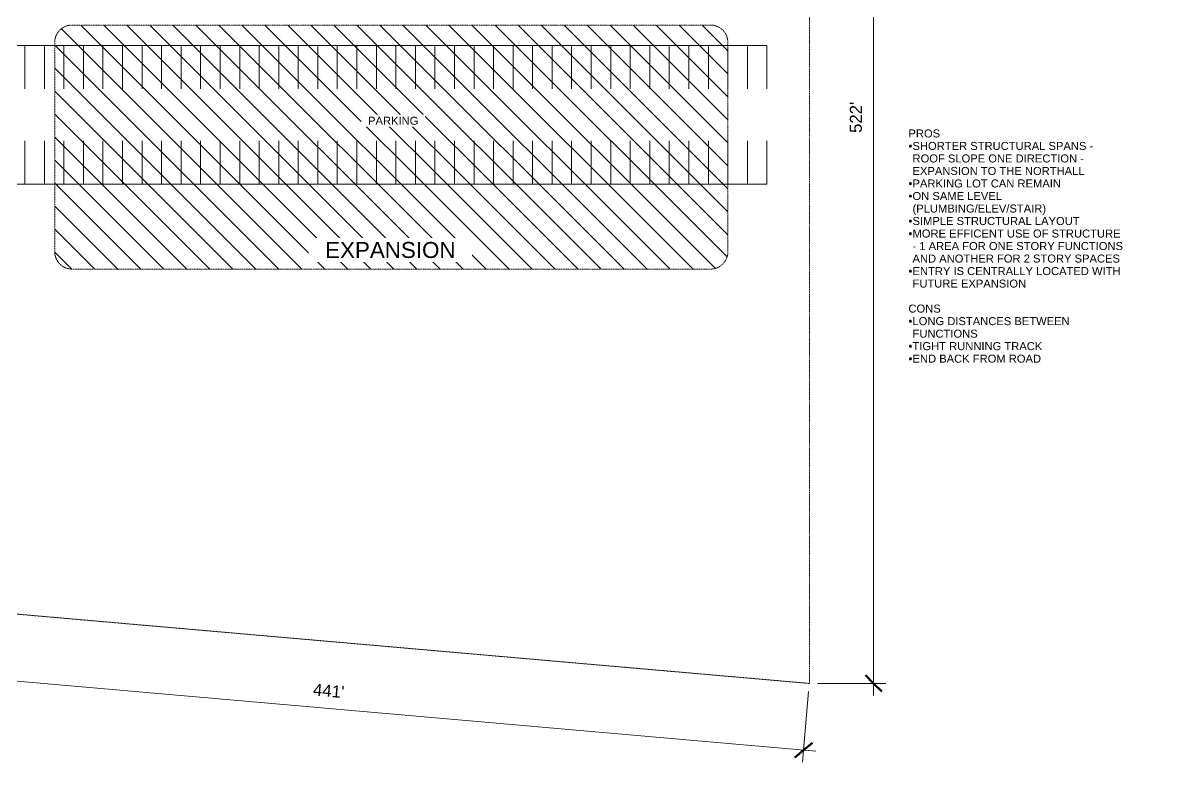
# Model space of a CAD drawing. Header units: inches. Extents: x -7427 to 42674, y -36022 to 16764.
# Drawn here: x 24696 to 30992, y -26168 to -22076 of the extents above; entities that cross this region are included whole.
import ezdxf

# ---------------------------------------------------------------- set-up
doc = ezdxf.new("R2010")
doc.units = ezdxf.units.IN
doc.header["$MEASUREMENT"] = 0
doc.linetypes.add('Hidden 1_8_', pattern=[0.1875, 0.125, -0.0625])
for name, color, linetype, lineweight in [('A-ANNO-DIMS', 211, 'Continuous', 9), ('A-ANNO-DIMS-720', 211, 'Continuous', 9), ('A-DETL-GENF', 92, 'Continuous', 9), ('A-DETL-HDLN', 90, 'Hidden 1_8_', 9), ('G-ANNO-TEXT', 231, 'Continuous', 9), ('L-SITE', 91, 'Continuous', 9)]:
    doc.layers.add(name, color=color, linetype=linetype, lineweight=lineweight)
doc.styles.add('Arial', font='arial.ttf', dxfattribs={"height": 44.258982})
doc.styles.add('Arial_1', font='arial.ttf', dxfattribs={"height": 88.517964})
doc.styles.add('Arial_2', font='arial.ttf', dxfattribs={"height": 66.388473})
doc.dimstyles.new('Linear_-_3_32__Arial', dxfattribs={"dimscale": 12, "dimtxt": 67.5, "dimasz": 7.5, "dimexe": 5.625, "dimexo": 3.75, "dimgap": 3.75, "dimtad": 1, "dimdec": 0, "dimrnd": 12, "dimzin": 1, "dimdsep": 46, "dimlunit": 4, "dimtxsty": 'Arial_2', "dimblk1": 'OBLIQUE', "dimblk2": 'OBLIQUE', "dimsah": 1, "dimcen": 0.09, "dimdle": 5.625, "dimazin": 0, "dimtfac": 1, "dimtdec": 4, "dimtix": 1, "dimtmove": 0, "dimatfit": 3, "dimfxl": 0, "dimtvp": 1, "dimfrac": 2, "dimtolj": 1, "dimtzin": 0, "dimarcsym": 0})

# ---------------------------------------------------------------- blocks, each defined once
blk = doc.blocks.new('Parking_Stall_Multiple - Parking_Stall_Multiple-258132-Level 1')
at = {"layer": 'L-SITE'}
for p, q in [((0, 4104), (0, 4212)), ((0, 4212), (240, 4212)), ((0, 4104), (240, 4104)), ((0, 3996), (0, 4104)), ((0, 4104), (240, 4104)), ((0, 3996), (240, 3996)), ((0, 3888), (0, 3996)), ((0, 3996), (240, 3996)), ((0, 3888), (240, 3888)), ((0, 3780), (0, 3888)), ((0, 3888), (240, 3888)), ((0, 3780), (240, 3780)), ((0, 3672), (0, 3780)), ((0, 3780), (240, 3780)), ((0, 3672), (240, 3672)), ((0, 3564), (0, 3672)), ((0, 3672), (240, 3672)), ((0, 3564), (240, 3564)), ((0, 3456), (0, 3564)), ((0, 3564), (240, 3564)), ((0, 3456), (240, 3456)), ((0, 3348), (0, 3456)), ((0, 3456), (240, 3456)), ((0, 3348), (240, 3348)), ((0, 3240), (0, 3348)), ((0, 3348), (240, 3348)), ((0, 3240), (240, 3240)), ((0, 3132), (0, 3240)), ((0, 3240), (240, 3240)), ((0, 3132), (240, 3132)), ((0, 3024), (0, 3132)), ((0, 3132), (240, 3132)), ((0, 3024), (240, 3024)), ((0, 2916), (0, 3024)), ((0, 3024), (240, 3024)), ((0, 2916), (240, 2916)), ((0, 2808), (0, 2916)), ((0, 2916), (240, 2916)), ((0, 2808), (240, 2808)), ((0, 2700), (0, 2808)), ((0, 2808), (240, 2808)), ((0, 2700), (240, 2700)), ((0, 2592), (0, 2700)), ((0, 2700), (240, 2700)), ((0, 2592), (240, 2592)), ((0, 2484), (0, 2592)), ((0, 2592), (240, 2592)), ((0, 2484), (240, 2484)), ((0, 2376), (0, 2484)), ((0, 2484), (240, 2484)), ((0, 2376), (240, 2376)), ((0, 2268), (0, 2376)), ((0, 2376), (240, 2376)), ((0, 2268), (240, 2268)), ((0, 2160), (0, 2268)), ((0, 2268), (240, 2268)), ((0, 2160), (240, 2160)), ((0, 2052), (0, 2160)), ((0, 2160), (240, 2160)), ((0, 2052), (240, 2052)), ((0, 1944), (0, 2052)), ((0, 2052), (240, 2052)), ((0, 1944), (240, 1944)), ((0, 1836), (0, 1944)), ((0, 1944), (240, 1944)), ((0, 1836), (240, 1836)), ((0, 1728), (0, 1836)), ((0, 1836), (240, 1836)), ((0, 1728), (240, 1728)), ((0, 1620), (0, 1728)), ((0, 1728), (240, 1728)), ((0, 1620), (240, 1620)), ((0, 1512), (0, 1620)), ((0, 1620), (240, 1620)), ((0, 1512), (240, 1512)), ((0, 1404), (0, 1512)), ((0, 1512), (240, 1512)), ((0, 1404), (240, 1404)), ((0, 1296), (0, 1404)), ((0, 1404), (240, 1404)), ((0, 1296), (240, 1296)), ((0, 1188), (0, 1296)), ((0, 1296), (240, 1296)), ((0, 1188), (240, 1188)), ((0, 1080), (0, 1188)), ((0, 1188), (240, 1188)), ((0, 1080), (240, 1080)), ((0, 972), (0, 1080)), ((0, 1080), (240, 1080)), ((0, 972), (240, 972)), ((0, 864), (0, 972)), ((0, 972), (240, 972)), ((0, 864), (240, 864)), ((0, 756), (0, 864)), ((0, 864), (240, 864)), ((0, 756), (240, 756)), ((0, 648), (0, 756)), ((0, 756), (240, 756)), ((0, 648), (240, 648)), ((0, 540), (0, 648)), ((0, 648), (240, 648)), ((0, 540), (240, 540)), ((0, 432), (0, 540)), ((0, 540), (240, 540)), ((0, 432), (240, 432)), ((0, 324), (0, 432)), ((0, 432), (240, 432)), ((0, 324), (240, 324)), ((0, 273.4), (0, 324)), ((0, 324), (240, 324)), ((0, 216), (0, 273.4)), ((0, 216), (240, 216)), ((0, 108), (0, 216)), ((0, 216), (240, 216)), ((0, 108), (240, 108)), ((0, 0), (0, 108)), ((0, 108), (240, 108)), ((0, 0), (240, 0))]:
    blk.add_line(p, q, dxfattribs=at)
blk = doc.blocks.new('Parking_Stall_Multiple - Parking_Stall_Multiple-257810-Level 1')
at = {"layer": 'L-SITE'}
for p, q in [((0, 0), (0, -108)), ((0, 0), (240, 0)), ((0, -108), (0, -216)), ((0, -108), (240, -108)), ((0, -108), (240, -108)), ((0, -216), (0, -273.4)), ((0, -216), (240, -216)), ((0, -216), (240, -216)), ((0, -273.4), (0, -324)), ((0, -324), (0, -432)), ((0, -324), (240, -324)), ((0, -324), (240, -324)), ((0, -432), (0, -540)), ((0, -432), (240, -432)), ((0, -432), (240, -432)), ((0, -540), (0, -648)), ((0, -540), (240, -540)), ((0, -540), (240, -540)), ((0, -648), (0, -756)), ((0, -648), (240, -648)), ((0, -648), (240, -648)), ((0, -756), (0, -864)), ((0, -756), (240, -756)), ((0, -756), (240, -756)), ((0, -864), (0, -972)), ((0, -864), (240, -864)), ((0, -864), (240, -864)), ((0, -972), (0, -1080)), ((0, -972), (240, -972)), ((0, -972), (240, -972)), ((0, -1080), (0, -1188)), ((0, -1080), (240, -1080)), ((0, -1080), (240, -1080)), ((0, -1188), (0, -1296)), ((0, -1188), (240, -1188)), ((0, -1188), (240, -1188)), ((0, -1296), (0, -1404)), ((0, -1296), (240, -1296)), ((0, -1296), (240, -1296)), ((0, -1404), (0, -1512)), ((0, -1404), (240, -1404)), ((0, -1404), (240, -1404)), ((0, -1512), (0, -1620)), ((0, -1512), (240, -1512)), ((0, -1512), (240, -1512)), ((0, -1620), (0, -1728)), ((0, -1620), (240, -1620)), ((0, -1620), (240, -1620)), ((0, -1728), (0, -1836)), ((0, -1728), (240, -1728)), ((0, -1728), (240, -1728)), ((0, -1836), (0, -1944)), ((0, -1836), (240, -1836)), ((0, -1836), (240, -1836)), ((0, -1944), (0, -2052)), ((0, -1944), (240, -1944)), ((0, -1944), (240, -1944)), ((0, -2052), (0, -2160)), ((0, -2052), (240, -2052)), ((0, -2052), (240, -2052)), ((0, -2160), (0, -2268)), ((0, -2160), (240, -2160)), ((0, -2160), (240, -2160)), ((0, -2268), (0, -2376)), ((0, -2268), (240, -2268)), ((0, -2268), (240, -2268)), ((0, -2376), (0, -2484)), ((0, -2376), (240, -2376)), ((0, -2376), (240, -2376)), ((0, -2484), (0, -2592)), ((0, -2484), (240, -2484)), ((0, -2484), (240, -2484)), ((0, -2592), (0, -2700)), ((0, -2592), (240, -2592)), ((0, -2592), (240, -2592)), ((0, -2700), (0, -2808)), ((0, -2700), (240, -2700)), ((0, -2700), (240, -2700)), ((0, -2808), (0, -2916)), ((0, -2808), (240, -2808)), ((0, -2808), (240, -2808)), ((0, -2916), (0, -3024)), ((0, -2916), (240, -2916)), ((0, -2916), (240, -2916)), ((0, -3024), (0, -3132)), ((0, -3024), (240, -3024)), ((0, -3024), (240, -3024)), ((0, -3132), (0, -3240)), ((0, -3132), (240, -3132)), ((0, -3132), (240, -3132)), ((0, -3240), (0, -3348)), ((0, -3240), (240, -3240)), ((0, -3240), (240, -3240)), ((0, -3348), (0, -3456)), ((0, -3348), (240, -3348)), ((0, -3348), (240, -3348)), ((0, -3456), (0, -3564)), ((0, -3456), (240, -3456)), ((0, -3456), (240, -3456)), ((0, -3564), (0, -3672)), ((0, -3564), (240, -3564)), ((0, -3564), (240, -3564)), ((0, -3672), (0, -3780)), ((0, -3672), (240, -3672)), ((0, -3672), (240, -3672)), ((0, -3780), (0, -3888)), ((0, -3780), (240, -3780)), ((0, -3780), (240, -3780)), ((0, -3888), (0, -3996)), ((0, -3888), (240, -3888)), ((0, -3888), (240, -3888)), ((0, -3996), (0, -4104)), ((0, -3996), (240, -3996)), ((0, -3996), (240, -3996)), ((0, -4104), (0, -4212)), ((0, -4104), (240, -4104)), ((0, -4104), (240, -4104)), ((0, -4212), (240, -4212))]:
    blk.add_line(p, q, dxfattribs=at)
blk = doc.blocks.new('DIMBLOCK21-Level 1')
at = {"layer": 'A-ANNO-DIMS-720', "lineweight": 50}
for p, q in [((29401.1, -19470.1), (29356.1, -19425.1)), ((29401.1, -19470.1), (29446.1, -19515.1)), ((29401.1, -25732), (29356.1, -25687)), ((29401.1, -25732), (29446.1, -25777))]:
    blk.add_line(p, q, dxfattribs=at)
at = {"layer": 'A-ANNO-DIMS-720'}
for p, q in [((29401.1, -19402.6), (29401.1, -25799.5)), ((29091.1, -19470.1), (29468.6, -19470.1)), ((29401.1, -19470.1), (29091.1, -19470.1)), ((29091.1, -25732), (29468.6, -25732)), ((29401.1, -25732), (29091.1, -25732))]:
    blk.add_line(p, q, dxfattribs=at)
at = {"layer": 'A-ANNO-DIMS-720', "color": 0, "insert": (29269.9, -22686.2), "char_height": 66.39, "width": 204.369, "attachment_point": 1, "rotation": 90, "line_spacing_factor": 0.938532, "style": 'Arial_2', "bg_fill": 3, "box_fill_scale": 1.25, "bg_fill_color": 0, "bg_fill_transparency": 0}
blk.add_mtext("522'", dxfattribs=at)
blk = doc.blocks.new('_Oblique')
at = {"color": 0, "linetype": 'ByBlock', "lineweight": -2}
blk.add_line((-0.5, -0.5), (0.5, 0.5), dxfattribs=at)
blk = doc.blocks.new('DIMBLOCK22-Level 1')
at = {"layer": 'A-ANNO-DIMS-720'}
for p, q in [((23770.5, -25315.6), (23736.2, -25706.8)), ((23742.1, -25639.5), (23770.5, -25315.6)), ((23674.9, -25633.7), (29081.1, -26106.6)), ((29042.2, -25776.8), (29008, -26168)), ((29013.8, -26100.8), (29042.2, -25776.8))]:
    blk.add_line(p, q, dxfattribs=at)
at = {"layer": 'A-ANNO-DIMS-720', "lineweight": 50}
for p, q in [((23742.1, -25639.5), (23790.9, -25598.6)), ((23742.1, -25639.5), (23693.4, -25680.5)), ((29013.8, -26100.8), (29062.6, -26059.9)), ((29013.8, -26100.8), (28965.1, -26141.7))]:
    blk.add_line(p, q, dxfattribs=at)
at = {"layer": 'A-ANNO-DIMS-720', "color": 0, "insert": (26304.6, -25732.1), "char_height": 66.39, "width": 204.369, "attachment_point": 1, "rotation": 355, "line_spacing_factor": 0.938532, "style": 'Arial_2', "bg_fill": 3, "box_fill_scale": 1.25, "bg_fill_color": 0, "bg_fill_transparency": 0}
blk.add_mtext("441'", dxfattribs=at)

msp = doc.modelspace()

# ---------------------------------------------------------------- hatches: boundary and pattern name
at = {"layer": 'A-DETL-GENF'}
h = msp.add_hatch(dxfattribs=at)
h.set_pattern_fill('FP_1', color=9, style=0, pattern_type=2)
h.set_pattern_definition([(135, (0, 0), (-63.6396, -63.6396), [])])
h.paths.add_polyline_path([(28499.4, -23439.4), (28506.2, -23439.2), (28513, -23438.4), (28519.8, -23437.2), (28526.4, -23435.5), (28532.9, -23433.3), (28539.3, -23430.7), (28545.4, -23427.7), (28551.3, -23424.2), (28556.9, -23420.2), (28562.3, -23415.9), (28567.3, -23411.3), (28571.9, -23406.3), (28576.2, -23400.9), (28580.1, -23395.3), (28583.6, -23389.4), (28586.7, -23383.3), (28589.3, -23376.9), (28591.5, -23370.4), (28593.2, -23363.8), (28594.4, -23357.1), (28595.1, -23350.2), (28595.4, -23343.4), (28595.1, -22178), (28594.4, -22171.2), (28593.2, -22164.5), (28591.5, -22157.8), (28589.3, -22151.3), (28586.7, -22145), (28583.6, -22138.9), (28580.1, -22133), (28576.2, -22127.3), (28571.9, -22122), (28567.3, -22117), (28562.3, -22112.3), (28556.9, -22108), (28551.3, -22104.1), (28545.4, -22100.6), (28539.3, -22097.5), (28532.9, -22094.9), (28526.4, -22092.7), (28519.8, -22091.1), (28513, -22089.8), (28506.2, -22089.1), (28499.4, -22088.9), (24961.9, -22089.1), (24955.1, -22089.8), (24948.3, -22091.1), (24941.7, -22092.7), (24935.2, -22094.9), (24928.9, -22097.5), (24922.7, -22100.6), (24916.8, -22104.1), (24911.2, -22108), (24905.9, -22112.3), (24900.9, -22117), (24896.2, -22122), (24891.9, -22127.3), (24885.8, -22136.7), (24884.5, -22138.9), (24881.4, -22145), (24878.8, -22151.3), (24876.6, -22157.8), (24874.9, -22164.5), (24873.7, -22171.2), (24873, -22178), (24872.7, -22184.9), (24873, -23350.2), (24873.7, -23357.1), (24874.9, -23363.8), (24876.6, -23370.4), (24878.8, -23376.9), (24881.4, -23383.3), (24884.5, -23389.4), (24888, -23395.3), (24891.9, -23400.9), (24896.2, -23406.3), (24900.9, -23411.3), (24905.9, -23415.9), (24911.2, -23420.2), (24916.8, -23424.2), (24922.7, -23427.7), (24928.9, -23430.7), (24935.2, -23433.3), (24941.7, -23435.5), (24948.3, -23437.2), (24955.1, -23438.4), (24961.9, -23439.2), (24968.7, -23439.4), (28026.7, -23439.4)], flags=0)

# ---------------------------------------------------------------- linework, layer by layer
at = {"layer": 'A-DETL-HDLN'}
for p, q in [((29046.1, -19470.1), (29046.1, -25732)), ((28499.4, -22088.9), (24968.7, -22088.9)), ((24872.7, -22184.9), (24872.7, -23343.4)), ((28595.4, -23343.4), (28595.4, -22184.9)), ((24968.7, -23439.4), (28499.4, -23439.4)), ((29046.1, -25732), (23774.4, -25270.7))]:
    msp.add_line(p, q, dxfattribs=at)
for centre, start, end in [((24968.7, -22184.9), 90, 180), ((28499.4, -22184.9), 0, 90), ((24968.7, -23343.4), 180, 270), ((28499.4, -23343.4), 270, 0)]:
    msp.add_arc(centre, 96, start, end, dxfattribs=at)

# ---------------------------------------------------------------- block references
at = {"layer": 'L-SITE'}
for name, p, rotation in [('Parking_Stall_Multiple - Parking_Stall_Multiple-258132-Level 1', (24599.4, -22201.5), 269.9999999999997), ('Parking_Stall_Multiple - Parking_Stall_Multiple-257810-Level 1', (24599.4, -22969.5), 89.99999999999972)]:
    msp.add_blockref(name, p, dxfattribs=dict(at, rotation=rotation))

# ---------------------------------------------------------------- texts
at = {"layer": 'G-ANNO-TEXT', "color": 7, "char_height": 44.26, "attachment_point": 1, "line_spacing_factor": 0.938532, "style": 'Arial', "bg_fill": 3, "box_fill_scale": 1.25, "bg_fill_color": 0, "bg_fill_transparency": 0}
for s, insert, width in [('PROS', (29594, -22666.7), 205.089), ('CONS', (29594, -23635.9), 209.175)]:
    msp.add_mtext(s, dxfattribs=dict(at, insert=insert, width=width))

# ---------------------------------------------------------------- next in the draw order: texts
at = {"layer": 'G-ANNO-TEXT', "color": 7, "line_spacing_factor": 0.938532, "bg_fill": 3, "box_fill_scale": 1.25, "bg_fill_color": 0, "bg_fill_transparency": 0}
for s, insert, char_height, width, attachment_point, style in [('PARKING', (26744.6, -22596.5), 44.26, 331.02, 2, 'Arial'), ('•', (29594, -22735.9), 44.3, 25.33, 1, 'Arial'), ('EXPANSION', (26728.8, -23289.4), 88.52, 858.6, 2, 'Arial_1'), ('•', (29594, -23705.2), 44.3, 25.33, 1, 'Arial')]:
    msp.add_mtext(s, dxfattribs=dict(at, insert=insert, char_height=char_height, width=width, attachment_point=attachment_point, style=style))

# ---------------------------------------------------------------- next in the draw order: dimensions: what is measured, and where the dimension line sits
at = {"layer": 'A-ANNO-DIMS'}
dim = msp.add_linear_dim(base=(29401.1, -25732), p1=(29046.1, -19470.1), p2=(29046.1, -25732), angle=90, dimstyle='Linear_-_3_32__Arial', override={"dimpost": '<>', "dimfxl": 6261.900272}, dxfattribs=at)
dim.commit()
dim.dimension.update_dxf_attribs({"geometry": 'DIMBLOCK21-Level 1', "text_midpoint": (29322.2, -22601)})

# ---------------------------------------------------------------- next in the draw order: texts
at = {"layer": 'G-ANNO-TEXT', "color": 7, "char_height": 44.259, "attachment_point": 1, "line_spacing_factor": 0.938532, "style": 'Arial', "bg_fill": 3, "box_fill_scale": 1.25, "bg_fill_color": 0, "bg_fill_transparency": 0}
for s, insert, width in [('SHORTER STRUCTURAL SPANS -', (29616.5, -22735.9), 1170.888), ('LONG DISTANCES BETWEEN', (29616.5, -23705.2), 1022.178)]:
    msp.add_mtext(s, dxfattribs=dict(at, insert=insert, width=width))

# ---------------------------------------------------------------- next in the draw order: dimensions: what is measured, and where the dimension line sits
at = {"layer": 'A-ANNO-DIMS'}
dim = msp.add_linear_dim(base=(29013.8, -26100.8), p1=(23774.4, -25270.7), p2=(29046.1, -25732), angle=355, dimstyle='Linear_-_3_32__Arial', override={"dimpost": '<>', "dimfxl": 5291.862486}, dxfattribs=at)
dim.commit()
dim.dimension.update_dxf_attribs({"geometry": 'DIMBLOCK22-Level 1', "text_midpoint": (26384.9, -25791.6)})

# ---------------------------------------------------------------- next in the draw order: texts
at = {"layer": 'G-ANNO-TEXT', "color": 7, "attachment_point": 1, "line_spacing_factor": 0.938532, "style": 'Arial', "bg_fill": 3, "box_fill_scale": 1.25, "bg_fill_color": 0, "bg_fill_transparency": 0}
for s, insert, char_height, width in [('ROOF SLOPE ONE DIRECTION -', (29616.5, -22805.2), 44.259, 1112.058), ('FUNCTIONS', (29616.5, -23774.4), 44.26, 422.435)]:
    msp.add_mtext(s, dxfattribs=dict(at, insert=insert, char_height=char_height, width=width))

# ---------------------------------------------------------------- next in the draw order: texts
for s, insert, char_height, width in [('EXPANSION TO THE NORTHALL', (29616.5, -22874.4), 44.259, 1115.326), ('•', (29594, -23843.6), 44.3, 25.33)]:
    msp.add_mtext(s, dxfattribs=dict(at, insert=insert, char_height=char_height, width=width))

# ---------------------------------------------------------------- next in the draw order: texts
for s, insert, char_height, width in [('•', (29594, -22943.6), 44.3, 25.33), ('TIGHT RUNNING TRACK', (29616.5, -23843.6), 44.259, 841.602)]:
    msp.add_mtext(s, dxfattribs=dict(at, insert=insert, char_height=char_height, width=width))

# ---------------------------------------------------------------- next in the draw order: texts
for s, insert, char_height, width in [('PARKING LOT CAN REMAIN', (29616.5, -22943.6), 44.259, 961.714), ('•', (29594, -23912.9), 44.3, 25.33)]:
    msp.add_mtext(s, dxfattribs=dict(at, insert=insert, char_height=char_height, width=width))

# ---------------------------------------------------------------- next in the draw order: texts
for s, insert, char_height, width in [('•', (29594, -23012.9), 44.3, 25.33), ('END BACK FROM ROAD', (29616.5, -23912.9), 44.259, 832.614)]:
    msp.add_mtext(s, dxfattribs=dict(at, insert=insert, char_height=char_height, width=width))

# ---------------------------------------------------------------- next in the draw order: texts
at = {"layer": 'G-ANNO-TEXT', "color": 7, "insert": (29616.5, -23012.9), "char_height": 44.259, "width": 578.499, "attachment_point": 1, "line_spacing_factor": 0.938532, "style": 'Arial', "bg_fill": 3, "box_fill_scale": 1.25, "bg_fill_color": 0, "bg_fill_transparency": 0}
msp.add_mtext('ON SAME LEVEL', dxfattribs=at)

# ---------------------------------------------------------------- next in the draw order: texts
at = {"layer": 'G-ANNO-TEXT', "color": 7, "insert": (29616.5, -23082.1), "char_height": 44.259, "width": 865.297, "attachment_point": 1, "line_spacing_factor": 0.938532, "style": 'Arial', "bg_fill": 3, "box_fill_scale": 1.25, "bg_fill_color": 0, "bg_fill_transparency": 0}
msp.add_mtext('(PLUMBING/ELEV/STAIR)', dxfattribs=at)

# ---------------------------------------------------------------- next in the draw order: texts
at = {"layer": 'G-ANNO-TEXT', "color": 7, "insert": (29594, -23151.3), "char_height": 44.3, "width": 25.33, "attachment_point": 1, "line_spacing_factor": 0.938532, "style": 'Arial', "bg_fill": 3, "box_fill_scale": 1.25, "bg_fill_color": 0, "bg_fill_transparency": 0}
msp.add_mtext('•', dxfattribs=at)

# ---------------------------------------------------------------- next in the draw order: texts
at = {"layer": 'G-ANNO-TEXT', "color": 7, "insert": (29616.5, -23151.3), "char_height": 44.259, "width": 1080.192, "attachment_point": 1, "line_spacing_factor": 0.938532, "style": 'Arial', "bg_fill": 3, "box_fill_scale": 1.25, "bg_fill_color": 0, "bg_fill_transparency": 0}
msp.add_mtext('SIMPLE STRUCTURAL LAYOUT', dxfattribs=at)

# ---------------------------------------------------------------- next in the draw order: texts
at = {"layer": 'G-ANNO-TEXT', "color": 7, "insert": (29594, -23220.6), "char_height": 44.3, "width": 25.33, "attachment_point": 1, "line_spacing_factor": 0.938532, "style": 'Arial', "bg_fill": 3, "box_fill_scale": 1.25, "bg_fill_color": 0, "bg_fill_transparency": 0}
msp.add_mtext('•', dxfattribs=at)

# ---------------------------------------------------------------- next in the draw order: texts
at = {"layer": 'G-ANNO-TEXT', "color": 7, "insert": (29616.5, -23220.6), "char_height": 44.259, "width": 1347.38, "attachment_point": 1, "line_spacing_factor": 0.938532, "style": 'Arial', "bg_fill": 3, "box_fill_scale": 1.25, "bg_fill_color": 0, "bg_fill_transparency": 0}
msp.add_mtext('MORE EFFICENT USE OF STRUCTURE', dxfattribs=at)

# ---------------------------------------------------------------- next in the draw order: texts
at = {"layer": 'G-ANNO-TEXT', "color": 7, "insert": (29616.5, -23289.8), "char_height": 44.259, "width": 1364.538, "attachment_point": 1, "line_spacing_factor": 0.938532, "style": 'Arial', "bg_fill": 3, "box_fill_scale": 1.25, "bg_fill_color": 0, "bg_fill_transparency": 0}
msp.add_mtext('- 1 AREA FOR ONE STORY FUNCTIONS', dxfattribs=at)

# ---------------------------------------------------------------- next in the draw order: texts
at = {"layer": 'G-ANNO-TEXT', "color": 7, "insert": (29616.5, -23359), "char_height": 44.259, "width": 1343.294, "attachment_point": 1, "line_spacing_factor": 0.938532, "style": 'Arial', "bg_fill": 3, "box_fill_scale": 1.25, "bg_fill_color": 0, "bg_fill_transparency": 0}
msp.add_mtext('AND ANOTHER FOR 2 STORY SPACES', dxfattribs=at)

# ---------------------------------------------------------------- next in the draw order: texts
at = {"layer": 'G-ANNO-TEXT', "color": 7, "insert": (29594, -23428.3), "char_height": 44.3, "width": 25.33, "attachment_point": 1, "line_spacing_factor": 0.938532, "style": 'Arial', "bg_fill": 3, "box_fill_scale": 1.25, "bg_fill_color": 0, "bg_fill_transparency": 0}
msp.add_mtext('•', dxfattribs=at)

# ---------------------------------------------------------------- next in the draw order: texts
at = {"layer": 'G-ANNO-TEXT', "color": 7, "insert": (29616.5, -23428.3), "char_height": 44.259, "width": 1350.648, "attachment_point": 1, "line_spacing_factor": 0.938532, "style": 'Arial', "bg_fill": 3, "box_fill_scale": 1.25, "bg_fill_color": 0, "bg_fill_transparency": 0}
msp.add_mtext('ENTRY IS CENTRALLY LOCATED WITH', dxfattribs=at)

# ---------------------------------------------------------------- next in the draw order: texts
at = {"layer": 'G-ANNO-TEXT', "color": 7, "insert": (29616.5, -23497.5), "char_height": 44.259, "width": 737.014, "attachment_point": 1, "line_spacing_factor": 0.938532, "style": 'Arial', "bg_fill": 3, "box_fill_scale": 1.25, "bg_fill_color": 0, "bg_fill_transparency": 0}
msp.add_mtext('FUTURE EXPANSION', dxfattribs=at)

doc.saveas('drawing.dxf')
